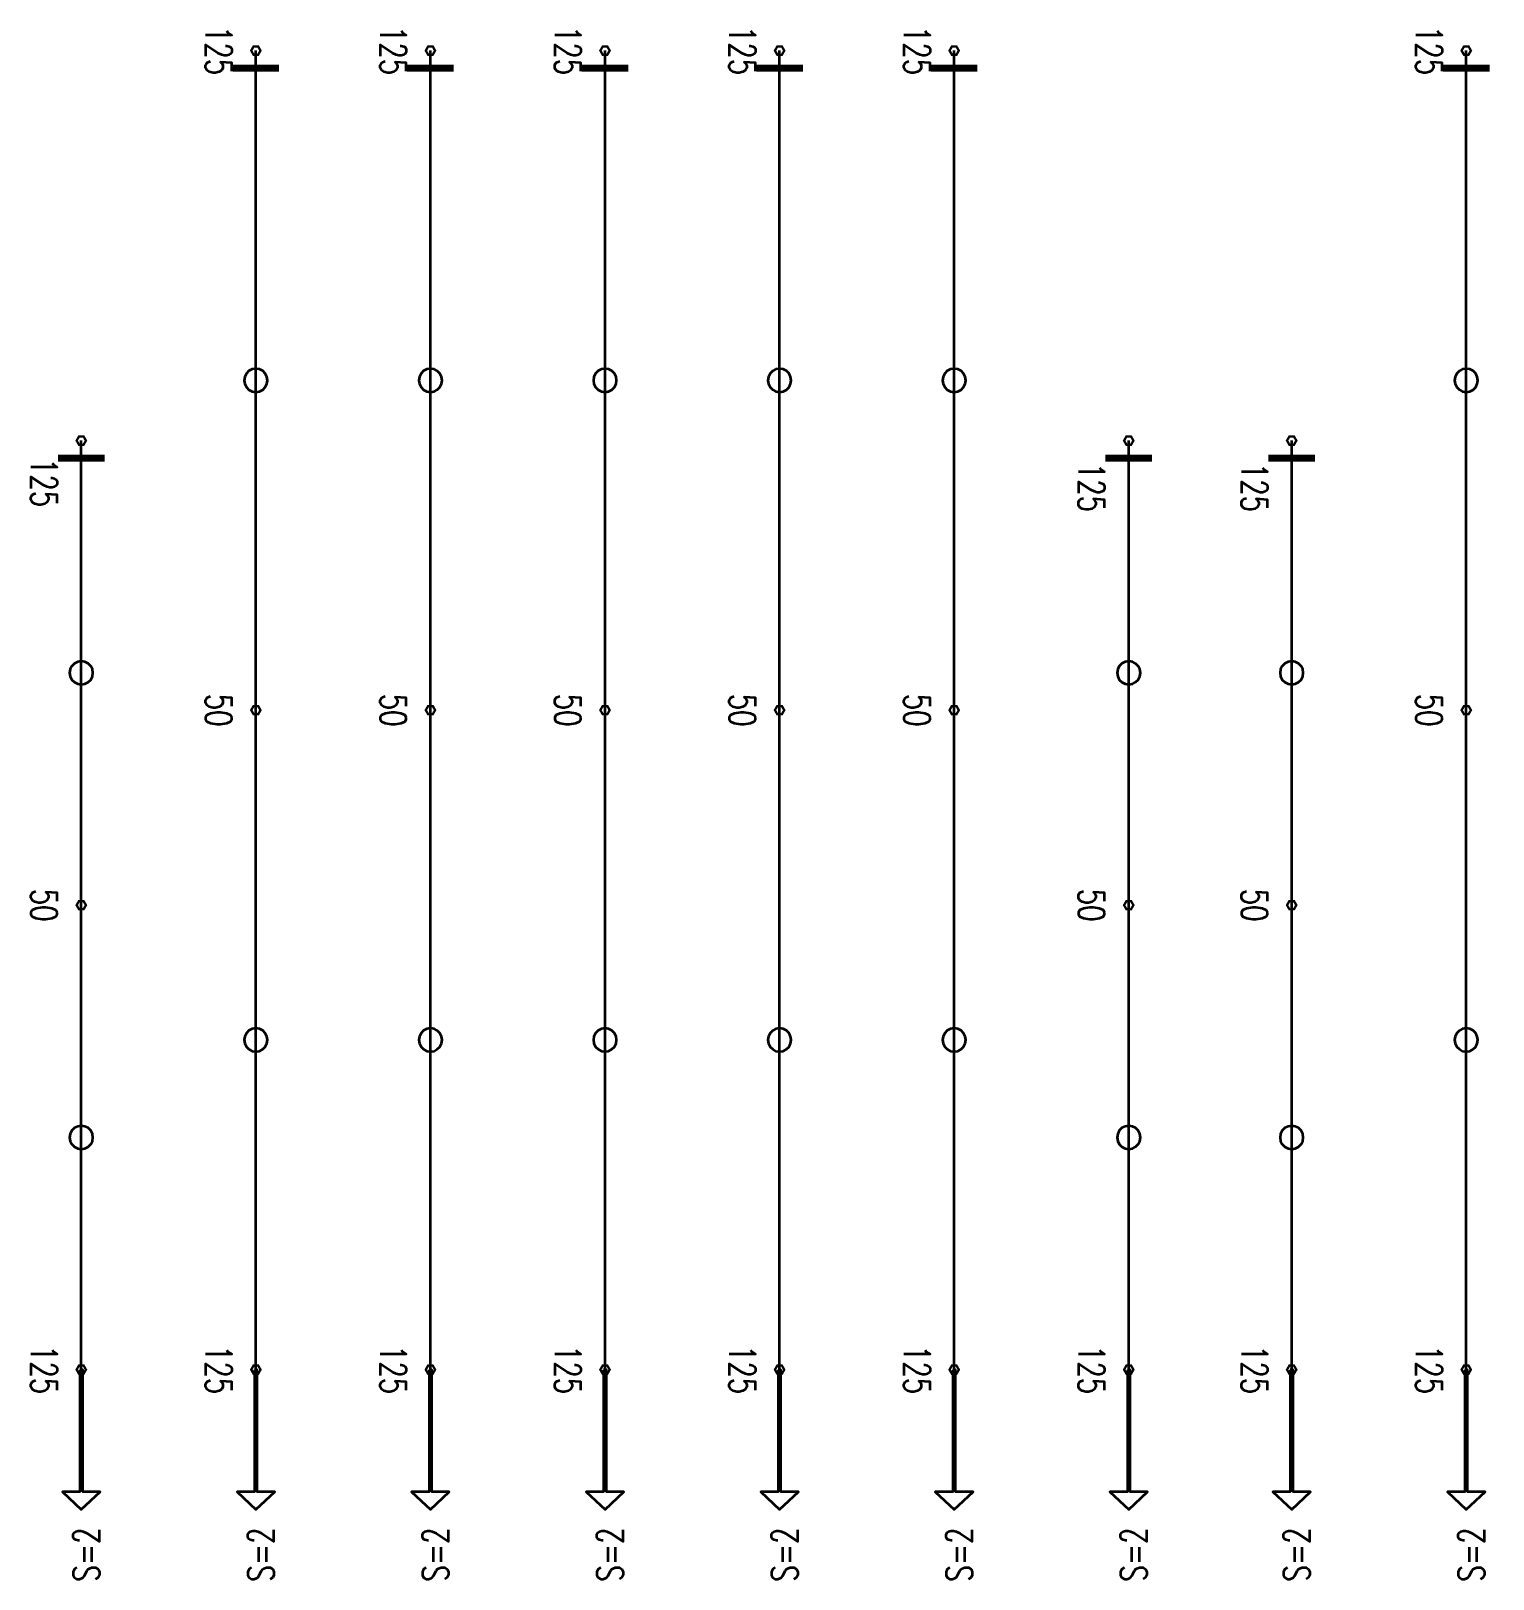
# Model space of a CAD drawing. Header units: millimetres. Extents: x 130150 to 587758, y -25561 to 50684.
# Drawn here: x 524268 to 536830, y 6472 to 19769 of the extents above; entities that cross this region are included whole.
import ezdxf

# ---------------------------------------------------------------- set-up
doc = ezdxf.new("R2010")
doc.units = ezdxf.units.MM
doc.layers.add('Current plane_Column', color=7, linetype='Continuous', true_color=0x4b00ff)
doc.layers.add('NDC_S-TENDON', color=6, linetype='Continuous', lineweight=35)
doc.layers.add('NDC_S_ANNO', color=7, linetype='Continuous', lineweight=20)
doc.styles.add('NDC_ANNO', font='', dxfattribs={"width": 0.8})
doc.styles.get('NDC_ANNO').set_extended_font_data('Dotum')

# ---------------------------------------------------------------- blocks, each defined once
blk = doc.blocks.new('HTB TDY')
at = {"layer": 'NDC_S-TENDON', "linetype": 'Continuous'}
for points, elevation in [([(17490, 10100, 20, 20, 0), (17470, 10135, 20, 20, 0), (17430, 10135, 20, 20, 0), (17410, 10100, 20, 20, 0), (17430, 10065, 20, 20, 0), (17470, 10065, 20, 20, 0)], 3575), ([(17490, 10100, 20, 20, 0), (17470, 10135, 20, 20, 0), (17430, 10135, 20, 20, 0), (17410, 10100, 20, 20, 0), (17430, 10065, 20, 20, 0), (17470, 10065, 20, 20, 0)], 3575), ([(18990, 10100, 20, 20, 0), (18970, 10135, 20, 20, 0), (18930, 10135, 20, 20, 0), (18910, 10100, 20, 20, 0), (18930, 10065, 20, 20, 0), (18970, 10065, 20, 20, 0)], 3575), ([(18990, 10100, 20, 20, 0), (18970, 10135, 20, 20, 0), (18930, 10135, 20, 20, 0), (18910, 10100, 20, 20, 0), (18930, 10065, 20, 20, 0), (18970, 10065, 20, 20, 0)], 3575), ([(20490, 10100, 20, 20, 0), (20470, 10135, 20, 20, 0), (20430, 10135, 20, 20, 0), (20410, 10100, 20, 20, 0), (20430, 10065, 20, 20, 0), (20470, 10065, 20, 20, 0)], 3575), ([(20490, 10100, 20, 20, 0), (20470, 10135, 20, 20, 0), (20430, 10135, 20, 20, 0), (20410, 10100, 20, 20, 0), (20430, 10065, 20, 20, 0), (20470, 10065, 20, 20, 0)], 3575), ([(21990, 10100, 20, 20, 0), (21970, 10135, 20, 20, 0), (21930, 10135, 20, 20, 0), (21910, 10100, 20, 20, 0), (21930, 10065, 20, 20, 0), (21970, 10065, 20, 20, 0)], 3575), ([(21990, 10100, 20, 20, 0), (21970, 10135, 20, 20, 0), (21930, 10135, 20, 20, 0), (21910, 10100, 20, 20, 0), (21930, 10065, 20, 20, 0), (21970, 10065, 20, 20, 0)], 3575), ([(23490, 10100, 20, 20, 0), (23470, 10135, 20, 20, 0), (23430, 10135, 20, 20, 0), (23410, 10100, 20, 20, 0), (23430, 10065, 20, 20, 0), (23470, 10065, 20, 20, 0)], 3575), ([(23490, 10100, 20, 20, 0), (23470, 10135, 20, 20, 0), (23430, 10135, 20, 20, 0), (23410, 10100, 20, 20, 0), (23430, 10065, 20, 20, 0), (23470, 10065, 20, 20, 0)], 3575), ([(27890, 10100, 20, 20, 0), (27870, 10135, 20, 20, 0), (27830, 10135, 20, 20, 0), (27810, 10100, 20, 20, 0), (27830, 10065, 20, 20, 0), (27870, 10065, 20, 20, 0)], 3575), ([(27890, 10100, 20, 20, 0), (27870, 10135, 20, 20, 0), (27830, 10135, 20, 20, 0), (27810, 10100, 20, 20, 0), (27830, 10065, 20, 20, 0), (27870, 10065, 20, 20, 0)], 3575), ([(15990, 6750, 20, 20, 0), (15970, 6785, 20, 20, 0), (15930, 6785, 20, 20, 0), (15910, 6750, 20, 20, 0), (15930, 6715, 20, 20, 0), (15970, 6715, 20, 20, 0)], 3575), ([(15990, 6750, 20, 20, 0), (15970, 6785, 20, 20, 0), (15930, 6785, 20, 20, 0), (15910, 6750, 20, 20, 0), (15930, 6715, 20, 20, 0), (15970, 6715, 20, 20, 0)], 3575), ([(24990, 6750, 20, 20, 0), (24970, 6785, 20, 20, 0), (24930, 6785, 20, 20, 0), (24910, 6750, 20, 20, 0), (24930, 6715, 20, 20, 0), (24970, 6715, 20, 20, 0)], 3575), ([(24990, 6750, 20, 20, 0), (24970, 6785, 20, 20, 0), (24930, 6785, 20, 20, 0), (24910, 6750, 20, 20, 0), (24930, 6715, 20, 20, 0), (24970, 6715, 20, 20, 0)], 3575), ([(26390, 6750, 20, 20, 0), (26370, 6785, 20, 20, 0), (26330, 6785, 20, 20, 0), (26310, 6750, 20, 20, 0), (26330, 6715, 20, 20, 0), (26370, 6715, 20, 20, 0)], 3575), ([(26390, 6750, 20, 20, 0), (26370, 6785, 20, 20, 0), (26330, 6785, 20, 20, 0), (26310, 6750, 20, 20, 0), (26330, 6715, 20, 20, 0), (26370, 6715, 20, 20, 0)], 3575), ([(17490, 4435, 20, 20, 0), (17470, 4470, 20, 20, 0), (17430, 4470, 20, 20, 0), (17410, 4435, 20, 20, 0), (17430, 4400, 20, 20, 0), (17470, 4400, 20, 20, 0)], 3500), ([(17490, 4435, 20, 20, 0), (17470, 4470, 20, 20, 0), (17430, 4470, 20, 20, 0), (17410, 4435, 20, 20, 0), (17430, 4400, 20, 20, 0), (17470, 4400, 20, 20, 0)], 3500), ([(18990, 4435, 20, 20, 0), (18970, 4470, 20, 20, 0), (18930, 4470, 20, 20, 0), (18910, 4435, 20, 20, 0), (18930, 4400, 20, 20, 0), (18970, 4400, 20, 20, 0)], 3500), ([(18990, 4435, 20, 20, 0), (18970, 4470, 20, 20, 0), (18930, 4470, 20, 20, 0), (18910, 4435, 20, 20, 0), (18930, 4400, 20, 20, 0), (18970, 4400, 20, 20, 0)], 3500), ([(20490, 4435, 20, 20, 0), (20470, 4470, 20, 20, 0), (20430, 4470, 20, 20, 0), (20410, 4435, 20, 20, 0), (20430, 4400, 20, 20, 0), (20470, 4400, 20, 20, 0)], 3500), ([(20490, 4435, 20, 20, 0), (20470, 4470, 20, 20, 0), (20430, 4470, 20, 20, 0), (20410, 4435, 20, 20, 0), (20430, 4400, 20, 20, 0), (20470, 4400, 20, 20, 0)], 3500), ([(21990, 4435, 20, 20, 0), (21970, 4470, 20, 20, 0), (21930, 4470, 20, 20, 0), (21910, 4435, 20, 20, 0), (21930, 4400, 20, 20, 0), (21970, 4400, 20, 20, 0)], 3500), ([(21990, 4435, 20, 20, 0), (21970, 4470, 20, 20, 0), (21930, 4470, 20, 20, 0), (21910, 4435, 20, 20, 0), (21930, 4400, 20, 20, 0), (21970, 4400, 20, 20, 0)], 3500), ([(23490, 4435, 20, 20, 0), (23470, 4470, 20, 20, 0), (23430, 4470, 20, 20, 0), (23410, 4435, 20, 20, 0), (23430, 4400, 20, 20, 0), (23470, 4400, 20, 20, 0)], 3500), ([(23490, 4435, 20, 20, 0), (23470, 4470, 20, 20, 0), (23430, 4470, 20, 20, 0), (23410, 4435, 20, 20, 0), (23430, 4400, 20, 20, 0), (23470, 4400, 20, 20, 0)], 3500), ([(27890, 4435, 20, 20, 0), (27870, 4470, 20, 20, 0), (27830, 4470, 20, 20, 0), (27810, 4435, 20, 20, 0), (27830, 4400, 20, 20, 0), (27870, 4400, 20, 20, 0)], 3500), ([(27890, 4435, 20, 20, 0), (27870, 4470, 20, 20, 0), (27830, 4470, 20, 20, 0), (27810, 4435, 20, 20, 0), (27830, 4400, 20, 20, 0), (27870, 4400, 20, 20, 0)], 3500), ([(15990, 2760, 20, 20, 0), (15970, 2795, 20, 20, 0), (15930, 2795, 20, 20, 0), (15910, 2760, 20, 20, 0), (15930, 2725, 20, 20, 0), (15970, 2725, 20, 20, 0)], 3500), ([(15990, 2760, 20, 20, 0), (15970, 2795, 20, 20, 0), (15930, 2795, 20, 20, 0), (15910, 2760, 20, 20, 0), (15930, 2725, 20, 20, 0), (15970, 2725, 20, 20, 0)], 3500), ([(24990, 2760, 20, 20, 0), (24970, 2795, 20, 20, 0), (24930, 2795, 20, 20, 0), (24910, 2760, 20, 20, 0), (24930, 2725, 20, 20, 0), (24970, 2725, 20, 20, 0)], 3500), ([(24990, 2760, 20, 20, 0), (24970, 2795, 20, 20, 0), (24930, 2795, 20, 20, 0), (24910, 2760, 20, 20, 0), (24930, 2725, 20, 20, 0), (24970, 2725, 20, 20, 0)], 3500), ([(26390, 2760, 20, 20, 0), (26370, 2795, 20, 20, 0), (26330, 2795, 20, 20, 0), (26310, 2760, 20, 20, 0), (26330, 2725, 20, 20, 0), (26370, 2725, 20, 20, 0)], 3500), ([(26390, 2760, 20, 20, 0), (26370, 2795, 20, 20, 0), (26330, 2795, 20, 20, 0), (26310, 2760, 20, 20, 0), (26330, 2725, 20, 20, 0), (26370, 2725, 20, 20, 0)], 3500), ([(15990, -1230, 20, 20, 0), (15970, -1195, 20, 20, 0), (15930, -1195, 20, 20, 0), (15910, -1230, 20, 20, 0), (15930, -1265, 20, 20, 0), (15970, -1265, 20, 20, 0)], 3575), ([(15990, -1230, 20, 20, 0), (15970, -1195, 20, 20, 0), (15930, -1195, 20, 20, 0), (15910, -1230, 20, 20, 0), (15930, -1265, 20, 20, 0), (15970, -1265, 20, 20, 0)], 3575), ([(17490, -1230, 20, 20, 0), (17470, -1195, 20, 20, 0), (17430, -1195, 20, 20, 0), (17410, -1230, 20, 20, 0), (17430, -1265, 20, 20, 0), (17470, -1265, 20, 20, 0)], 3575), ([(17490, -1230, 20, 20, 0), (17470, -1195, 20, 20, 0), (17430, -1195, 20, 20, 0), (17410, -1230, 20, 20, 0), (17430, -1265, 20, 20, 0), (17470, -1265, 20, 20, 0)], 3575), ([(18990, -1230, 20, 20, 0), (18970, -1195, 20, 20, 0), (18930, -1195, 20, 20, 0), (18910, -1230, 20, 20, 0), (18930, -1265, 20, 20, 0), (18970, -1265, 20, 20, 0)], 3575), ([(18990, -1230, 20, 20, 0), (18970, -1195, 20, 20, 0), (18930, -1195, 20, 20, 0), (18910, -1230, 20, 20, 0), (18930, -1265, 20, 20, 0), (18970, -1265, 20, 20, 0)], 3575), ([(20490, -1230, 20, 20, 0), (20470, -1195, 20, 20, 0), (20430, -1195, 20, 20, 0), (20410, -1230, 20, 20, 0), (20430, -1265, 20, 20, 0), (20470, -1265, 20, 20, 0)], 3575), ([(20490, -1230, 20, 20, 0), (20470, -1195, 20, 20, 0), (20430, -1195, 20, 20, 0), (20410, -1230, 20, 20, 0), (20430, -1265, 20, 20, 0), (20470, -1265, 20, 20, 0)], 3575), ([(21990, -1230, 20, 20, 0), (21970, -1195, 20, 20, 0), (21930, -1195, 20, 20, 0), (21910, -1230, 20, 20, 0), (21930, -1265, 20, 20, 0), (21970, -1265, 20, 20, 0)], 3575), ([(21990, -1230, 20, 20, 0), (21970, -1195, 20, 20, 0), (21930, -1195, 20, 20, 0), (21910, -1230, 20, 20, 0), (21930, -1265, 20, 20, 0), (21970, -1265, 20, 20, 0)], 3575), ([(23490, -1230, 20, 20, 0), (23470, -1195, 20, 20, 0), (23430, -1195, 20, 20, 0), (23410, -1230, 20, 20, 0), (23430, -1265, 20, 20, 0), (23470, -1265, 20, 20, 0)], 3575), ([(23490, -1230, 20, 20, 0), (23470, -1195, 20, 20, 0), (23430, -1195, 20, 20, 0), (23410, -1230, 20, 20, 0), (23430, -1265, 20, 20, 0), (23470, -1265, 20, 20, 0)], 3575), ([(24990, -1230, 20, 20, 0), (24970, -1195, 20, 20, 0), (24930, -1195, 20, 20, 0), (24910, -1230, 20, 20, 0), (24930, -1265, 20, 20, 0), (24970, -1265, 20, 20, 0)], 3575), ([(24990, -1230, 20, 20, 0), (24970, -1195, 20, 20, 0), (24930, -1195, 20, 20, 0), (24910, -1230, 20, 20, 0), (24930, -1265, 20, 20, 0), (24970, -1265, 20, 20, 0)], 3575), ([(26390, -1230, 20, 20, 0), (26370, -1195, 20, 20, 0), (26330, -1195, 20, 20, 0), (26310, -1230, 20, 20, 0), (26330, -1265, 20, 20, 0), (26370, -1265, 20, 20, 0)], 3575), ([(26390, -1230, 20, 20, 0), (26370, -1195, 20, 20, 0), (26330, -1195, 20, 20, 0), (26310, -1230, 20, 20, 0), (26330, -1265, 20, 20, 0), (26370, -1265, 20, 20, 0)], 3575), ([(27890, -1230, 20, 20, 0), (27870, -1195, 20, 20, 0), (27830, -1195, 20, 20, 0), (27810, -1230, 20, 20, 0), (27830, -1265, 20, 20, 0), (27870, -1265, 20, 20, 0)], 3575), ([(27890, -1230, 20, 20, 0), (27870, -1195, 20, 20, 0), (27830, -1195, 20, 20, 0), (27810, -1230, 20, 20, 0), (27830, -1265, 20, 20, 0), (27870, -1265, 20, 20, 0)], 3575)]:
    blk.add_lwpolyline(points, format="xyseb", close=True, dxfattribs=dict(at, elevation=elevation))
at = {"layer": 'NDC_S-TENDON', "linetype": 'Continuous', "elevation": 3575}
for points in [[(17650, 9950, 60, 60, 0), (17250, 9950, 60, 60, 0)], [(19150, 9950, 60, 60, 0), (18750, 9950, 60, 60, 0)], [(20650, 9950, 60, 60, 0), (20250, 9950, 60, 60, 0)], [(22150, 9950, 60, 60, 0), (21750, 9950, 60, 60, 0)], [(23650, 9950, 60, 60, 0), (23250, 9950, 60, 60, 0)], [(28050, 9950, 60, 60, 0), (27650, 9950, 60, 60, 0)], [(16150, 6600, 60, 60, 0), (15750, 6600, 60, 60, 0)], [(25150, 6600, 60, 60, 0), (24750, 6600, 60, 60, 0)], [(26550, 6600, 60, 60, 0), (26150, 6600, 60, 60, 0)]]:
    blk.add_lwpolyline(points, format="xyseb", dxfattribs=at)
at = {"layer": 'NDC_S-TENDON', "linetype": 'Continuous'}
for points, elevation in [([(17450, 7167), (17481, 7172), (17509, 7187), (17531, 7209), (17545, 7237), (17550, 7267), (17545, 7298), (17531, 7326), (17509, 7348), (17481, 7363), (17450, 7367), (17419, 7363), (17391, 7348), (17369, 7326), (17355, 7298), (17350, 7267), (17355, 7237), (17369, 7209), (17391, 7187), (17419, 7172), (17450, 7167)], 3532), ([(18950, 7167), (18981, 7172), (19009, 7187), (19031, 7209), (19045, 7237), (19050, 7267), (19045, 7298), (19031, 7326), (19009, 7348), (18981, 7363), (18950, 7367), (18919, 7363), (18891, 7348), (18869, 7326), (18855, 7298), (18850, 7267), (18855, 7237), (18869, 7209), (18891, 7187), (18919, 7172), (18950, 7167)], 3532), ([(20450, 7167), (20481, 7172), (20509, 7187), (20531, 7209), (20545, 7237), (20550, 7267), (20545, 7298), (20531, 7326), (20509, 7348), (20481, 7363), (20450, 7367), (20419, 7363), (20391, 7348), (20369, 7326), (20355, 7298), (20350, 7267), (20355, 7237), (20369, 7209), (20391, 7187), (20419, 7172), (20450, 7167)], 3532), ([(21950, 7167), (21981, 7172), (22009, 7187), (22031, 7209), (22045, 7237), (22050, 7267), (22045, 7298), (22031, 7326), (22009, 7348), (21981, 7363), (21950, 7367), (21919, 7363), (21891, 7348), (21869, 7326), (21855, 7298), (21850, 7267), (21855, 7237), (21869, 7209), (21891, 7187), (21919, 7172), (21950, 7167)], 3532), ([(23450, 7167), (23481, 7172), (23509, 7187), (23531, 7209), (23545, 7237), (23550, 7267), (23545, 7298), (23531, 7326), (23509, 7348), (23481, 7363), (23450, 7367), (23419, 7363), (23391, 7348), (23369, 7326), (23355, 7298), (23350, 7267), (23355, 7237), (23369, 7209), (23391, 7187), (23419, 7172), (23450, 7167)], 3532), ([(27850, 7167), (27881, 7172), (27909, 7187), (27931, 7209), (27945, 7237), (27950, 7267), (27945, 7298), (27931, 7326), (27909, 7348), (27881, 7363), (27850, 7367), (27819, 7363), (27791, 7348), (27769, 7326), (27755, 7298), (27750, 7267), (27755, 7237), (27769, 7209), (27791, 7187), (27819, 7172), (27850, 7167)], 3532), ([(15950, 4655), (15981, 4660), (16009, 4674), (16031, 4696), (16045, 4724), (16050, 4755), (16045, 4786), (16031, 4814), (16009, 4836), (15981, 4850), (15950, 4855), (15919, 4850), (15891, 4836), (15869, 4814), (15855, 4786), (15850, 4755), (15855, 4724), (15869, 4696), (15891, 4674), (15919, 4660), (15950, 4655)], 3532), ([(24950, 4655), (24981, 4660), (25009, 4674), (25031, 4696), (25045, 4724), (25050, 4755), (25045, 4786), (25031, 4814), (25009, 4836), (24981, 4850), (24950, 4855), (24919, 4850), (24891, 4836), (24869, 4814), (24855, 4786), (24850, 4755), (24855, 4724), (24869, 4696), (24891, 4674), (24919, 4660), (24950, 4655)], 3532), ([(26350, 4655), (26381, 4660), (26409, 4674), (26431, 4696), (26445, 4724), (26450, 4755), (26445, 4786), (26431, 4814), (26409, 4836), (26381, 4850), (26350, 4855), (26319, 4850), (26291, 4836), (26269, 4814), (26255, 4786), (26250, 4755), (26255, 4724), (26269, 4696), (26291, 4674), (26319, 4660), (26350, 4655)], 3532), ([(17450, 1502), (17481, 1507), (17509, 1522), (17531, 1544), (17545, 1572), (17550, 1602), (17545, 1633), (17531, 1661), (17509, 1683), (17481, 1698), (17450, 1702), (17419, 1698), (17391, 1683), (17369, 1661), (17355, 1633), (17350, 1602), (17355, 1572), (17369, 1544), (17391, 1522), (17419, 1507), (17450, 1502)], 3532), ([(18950, 1502), (18981, 1507), (19009, 1522), (19031, 1544), (19045, 1572), (19050, 1602), (19045, 1633), (19031, 1661), (19009, 1683), (18981, 1698), (18950, 1702), (18919, 1698), (18891, 1683), (18869, 1661), (18855, 1633), (18850, 1602), (18855, 1572), (18869, 1544), (18891, 1522), (18919, 1507), (18950, 1502)], 3532), ([(20450, 1502), (20481, 1507), (20509, 1522), (20531, 1544), (20545, 1572), (20550, 1602), (20545, 1633), (20531, 1661), (20509, 1683), (20481, 1698), (20450, 1702), (20419, 1698), (20391, 1683), (20369, 1661), (20355, 1633), (20350, 1602), (20355, 1572), (20369, 1544), (20391, 1522), (20419, 1507), (20450, 1502)], 3532), ([(21950, 1502), (21981, 1507), (22009, 1522), (22031, 1544), (22045, 1572), (22050, 1602), (22045, 1633), (22031, 1661), (22009, 1683), (21981, 1698), (21950, 1702), (21919, 1698), (21891, 1683), (21869, 1661), (21855, 1633), (21850, 1602), (21855, 1572), (21869, 1544), (21891, 1522), (21919, 1507), (21950, 1502)], 3532), ([(23450, 1502), (23481, 1507), (23509, 1522), (23531, 1544), (23545, 1572), (23550, 1602), (23545, 1633), (23531, 1661), (23509, 1683), (23481, 1698), (23450, 1702), (23419, 1698), (23391, 1683), (23369, 1661), (23355, 1633), (23350, 1602), (23355, 1572), (23369, 1544), (23391, 1522), (23419, 1507), (23450, 1502)], 3532), ([(27850, 1502), (27881, 1507), (27909, 1522), (27931, 1544), (27945, 1572), (27950, 1602), (27945, 1633), (27931, 1661), (27909, 1683), (27881, 1698), (27850, 1702), (27819, 1698), (27791, 1683), (27769, 1661), (27755, 1633), (27750, 1602), (27755, 1572), (27769, 1544), (27791, 1522), (27819, 1507), (27850, 1502)], 3532), ([(15950, 665), (15981, 670), (16009, 684), (16031, 706), (16045, 734), (16050, 765), (16045, 796), (16031, 824), (16009, 846), (15981, 860), (15950, 865), (15919, 860), (15891, 846), (15869, 824), (15855, 796), (15850, 765), (15855, 734), (15869, 706), (15891, 684), (15919, 670), (15950, 665)], 3533), ([(24950, 665), (24981, 670), (25009, 684), (25031, 706), (25045, 734), (25050, 765), (25045, 796), (25031, 824), (25009, 846), (24981, 860), (24950, 865), (24919, 860), (24891, 846), (24869, 824), (24855, 796), (24850, 765), (24855, 734), (24869, 706), (24891, 684), (24919, 670), (24950, 665)], 3532), ([(26350, 665), (26381, 670), (26409, 684), (26431, 706), (26445, 734), (26450, 765), (26445, 796), (26431, 824), (26409, 846), (26381, 860), (26350, 865), (26319, 860), (26291, 846), (26269, 824), (26255, 796), (26250, 765), (26255, 734), (26269, 706), (26291, 684), (26319, 670), (26350, 665)], 3532), ([(15938, -1230), (15938, -2280), (15788, -2280), (15950, -2430), (16112, -2280), (15962, -2280), (15962, -1230)], 3575), ([(17438, -1230), (17438, -2280), (17288, -2280), (17450, -2430), (17612, -2280), (17462, -2280), (17462, -1230)], 3575), ([(18938, -1230), (18938, -2280), (18788, -2280), (18950, -2430), (19112, -2280), (18962, -2280), (18962, -1230)], 3575), ([(20438, -1230), (20438, -2280), (20288, -2280), (20450, -2430), (20612, -2280), (20462, -2280), (20462, -1230)], 3575), ([(21938, -1230), (21938, -2280), (21788, -2280), (21950, -2430), (22112, -2280), (21962, -2280), (21962, -1230)], 3575), ([(23438, -1230), (23438, -2280), (23288, -2280), (23450, -2430), (23612, -2280), (23462, -2280), (23462, -1230)], 3575), ([(24938, -1230), (24938, -2280), (24788, -2280), (24950, -2430), (25112, -2280), (24962, -2280), (24962, -1230)], 3575), ([(26338, -1230), (26338, -2280), (26188, -2280), (26350, -2430), (26512, -2280), (26362, -2280), (26362, -1230)], 3575), ([(27838, -1230), (27838, -2280), (27688, -2280), (27850, -2430), (28012, -2280), (27862, -2280), (27862, -1230)], 3575)]:
    blk.add_lwpolyline(points, close=True, dxfattribs=dict(at, elevation=elevation))
for points in [[(17450, -1230, 3575), (17450, -475, 3572), (17450, 281, 3562), (17450, 1036, 3545), (17450, 2169, 3520), (17450, 3302, 3505), (17450, 4435, 3500), (17450, 5568, 3505), (17450, 6701, 3520), (17450, 7834, 3545), (17450, 8589, 3562), (17450, 9345, 3572), (17450, 10100, 3575)], [(18950, -1230, 3575), (18950, -475, 3572), (18950, 281, 3562), (18950, 1036, 3545), (18950, 2169, 3520), (18950, 3302, 3505), (18950, 4435, 3500), (18950, 5568, 3505), (18950, 6701, 3520), (18950, 7834, 3545), (18950, 8589, 3562), (18950, 9345, 3572), (18950, 10100, 3575)], [(20450, -1230, 3575), (20450, -475, 3572), (20450, 281, 3562), (20450, 1036, 3545), (20450, 2169, 3520), (20450, 3302, 3505), (20450, 4435, 3500), (20450, 5568, 3505), (20450, 6701, 3520), (20450, 7834, 3545), (20450, 8589, 3562), (20450, 9345, 3572), (20450, 10100, 3575)], [(21950, -1230, 3575), (21950, -475, 3572), (21950, 281, 3562), (21950, 1036, 3545), (21950, 1886, 3525), (21950, 2735, 3511), (21950, 3585, 3503), (21950, 4435, 3500), (21950, 5285, 3503), (21950, 6134, 3511), (21950, 6984, 3525), (21950, 7834, 3545), (21950, 8589, 3562), (21950, 9345, 3572), (21950, 10100, 3575)], [(23450, -1230, 3575), (23450, -475, 3572), (23450, 281, 3562), (23450, 1036, 3545), (23450, 2169, 3520), (23450, 3302, 3505), (23450, 4435, 3500), (23450, 5568, 3505), (23450, 6701, 3520), (23450, 7834, 3545), (23450, 8589, 3562), (23450, 9345, 3572), (23450, 10100, 3575)], [(27850, -1230, 3575), (27850, -475, 3572), (27850, 281, 3562), (27850, 1036, 3545), (27850, 2169, 3520), (27850, 3302, 3505), (27850, 4435, 3500), (27850, 5568, 3505), (27850, 6701, 3520), (27850, 7834, 3545), (27850, 8589, 3562), (27850, 9345, 3572), (27850, 10100, 3575)], [(15950, -1230, 3575), (15950, -698, 3572), (15950, -166, 3562), (15950, 366, 3545), (15950, 1164, 3520), (15950, 1962, 3505), (15950, 2760, 3500), (15950, 3558, 3505), (15950, 4356, 3520), (15950, 5154, 3545), (15950, 5686, 3562), (15950, 6218, 3572), (15950, 6750, 3575)], [(24950, -1230, 3575), (24950, -698, 3572), (24950, -166, 3562), (24950, 366, 3545), (24950, 964, 3525), (24950, 1563, 3511), (24950, 2161, 3503), (24950, 2760, 3500), (24950, 3358, 3503), (24950, 3957, 3511), (24950, 4555, 3525), (24950, 5154, 3545), (24950, 5686, 3562), (24950, 6218, 3572), (24950, 6750, 3575)], [(26350, -1230, 3575), (26350, -698, 3572), (26350, -166, 3562), (26350, 366, 3545), (26350, 964, 3525), (26350, 1563, 3511), (26350, 2161, 3503), (26350, 2760, 3500), (26350, 3358, 3503), (26350, 3957, 3511), (26350, 4555, 3525), (26350, 5154, 3545), (26350, 5686, 3562), (26350, 6218, 3572), (26350, 6750, 3575)]]:
    blk.add_polyline3d(points, dxfattribs=at)
at = {"layer": 'NDC_S_ANNO', "linetype": 'Continuous', "char_height": 225, "attachment_point": 5, "line_spacing_factor": 0.75, "style": 'NDC_ANNO'}
for s, insert, rotation in [('\\FSTANDARD.shx;125', (17130, 10100, 3575), 270), ('{\\Fstandard|c0;12\\Fstandard|c129;5}', (18630, 10100, 3575), 270), ('\\FSTANDARD.shx;125', (20130, 10100, 3575), 270), ('\\FSTANDARD.shx;125', (21630, 10100, 3575), 270), ('\\FSTANDARD.shx;125', (23130, 10100, 3575), 270), ('\\FSTANDARD.shx;125', (27530, 10100, 3575), 270), ('\\FSTANDARD.shx;125', (15630, 6389, 3575), 270), ('\\FSTANDARD.shx;125', (24630, 6347, 3575), 270), ('\\FSTANDARD.shx;125', (26030, 6347, 3575), 270), ('\\FSTANDARD.shx;50', (17130, 4435, 3500), 270), ('\\FSTANDARD.shx;50', (18630, 4435, 3500), 270), ('\\FSTANDARD.shx;50', (20130, 4435, 3500), 270), ('\\FSTANDARD.shx;50', (21630, 4435, 3500), 270), ('\\FSTANDARD.shx;50', (23130, 4435, 3500), 270), ('\\FSTANDARD.shx;50', (27530, 4435, 3500), 270), ('\\FSTANDARD.shx;50', (15630, 2760, 3500), 270), ('\\FSTANDARD.shx;50', (24630, 2760, 3500), 270), ('\\FSTANDARD.shx;50', (26030, 2760, 3500), 270), ('\\FSTANDARD.shx;125', (15630, -1230, 3575), 270), ('\\FSTANDARD.shx;125', (17130, -1230, 3575), 270), ('\\FSTANDARD.shx;125', (18630, -1230, 3575), 270), ('\\FSTANDARD.shx;125', (20130, -1230, 3575), 270), ('\\FSTANDARD.shx;125', (21630, -1230, 3575), 270), ('\\FSTANDARD.shx;125', (23130, -1230, 3575), 270), ('\\FSTANDARD.shx;125', (24630, -1230, 3575), 270), ('\\FSTANDARD.shx;125', (26030, -1230, 3575), 270), ('\\FSTANDARD.shx;125', (27530, -1230, 3575), 270), ('\\FSTANDARD.shx;S=2', (15993, -2818, 3700), 90), ('\\FSTANDARD.shx;S=2', (17493, -2818, 3700), 90), ('\\FSTANDARD.shx;S=2', (18993, -2818, 3700), 90), ('\\FSTANDARD.shx;S=2', (20493, -2818, 3700), 90), ('\\FSTANDARD.shx;S=2', (21993, -2818, 3700), 90), ('\\FSTANDARD.shx;S=2', (23493, -2818, 3700), 90), ('\\FSTANDARD.shx;S=2', (24993, -2818, 3700), 90), ('\\FSTANDARD.shx;S=2', (26393, -2818, 3700), 90), ('\\FSTANDARD.shx;S=2', (27893, -2818, 3700), 90)]:
    blk.add_mtext(s, dxfattribs=dict(at, insert=insert, rotation=rotation))

msp = doc.modelspace()

# ---------------------------------------------------------------- block references
at = {"layer": 'Current plane_Column'}
msp.add_blockref('HTB TDY', (508750, 9500), dxfattribs=at)

doc.saveas('drawing.dxf')
